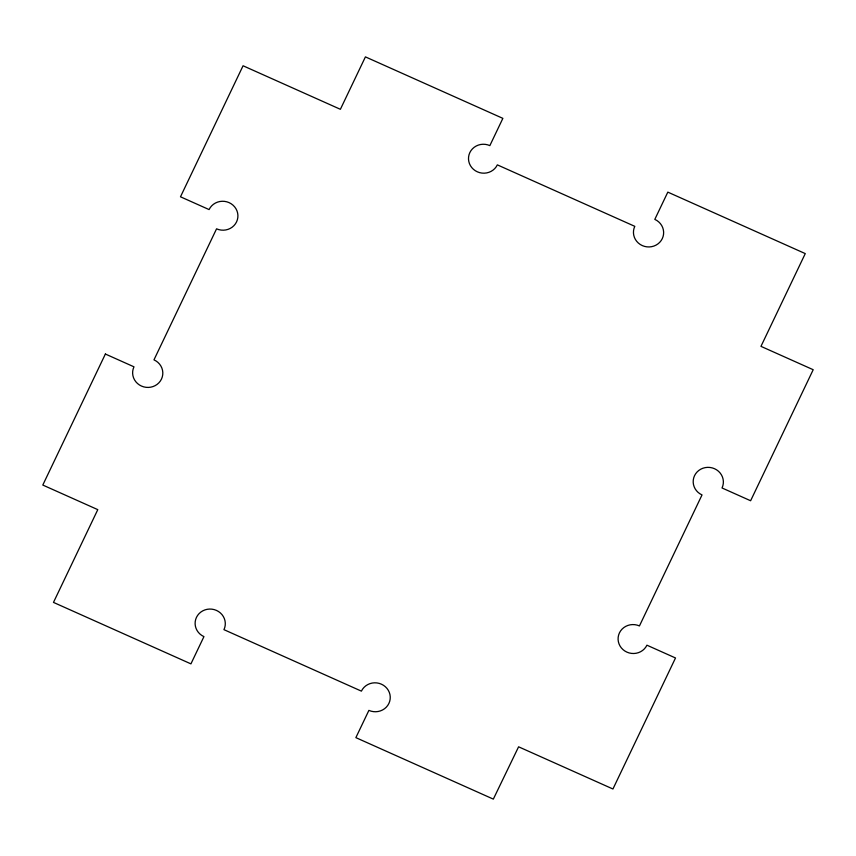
<?xml version="1.0" encoding="UTF-8"?>
<svg xmlns="http://www.w3.org/2000/svg" width="856" height="856" viewBox="0 0 856 856"><rect width="100%" height="100%" fill="white"/><g stroke="black" fill="none" stroke-linecap="round" stroke-linejoin="round"><path stroke-width="1.28" d="M105.384 354.031L42.8 485.052L97.787 509.641L53.479 602.399L190.931 663.871L203.942 636.618A15.119 14.466 7.5 0 1 196.463 617.369A15.119 14.466 7.5 0 1 216.461 610.414A15.119 14.466 7.5 0 1 223.951 629.663L361.403 691.134A15.119 14.466 7.5 0 1 381.412 684.179A15.119 14.466 7.5 0 1 388.902 703.429A15.119 14.466 7.5 0 1 368.893 710.384L355.871 737.637L493.334 799.119L518.597 746.807L612.939 788.997L675.512 657.975L646.922 645.189A15.119 14.466 7.5 0 1 626.924 652.144A15.119 14.466 7.5 0 1 619.434 632.894A15.119 14.466 7.5 0 1 639.443 625.939L702.027 494.918A15.119 14.466 7.5 0 1 694.537 475.669A15.119 14.466 7.5 0 1 714.535 468.714A15.119 14.466 7.5 0 1 722.025 487.963L750.616 500.749L813.2 369.717L760.963 346.359L805.271 253.601L667.819 192.129L654.808 219.382A15.119 14.466 7.5 0 1 662.287 238.631A15.119 14.466 7.5 0 1 642.289 245.586A15.119 14.466 7.5 0 1 634.799 226.337L497.347 164.866A15.119 14.466 7.5 0 1 477.338 171.821A15.119 14.466 7.5 0 1 469.848 152.571A15.119 14.466 7.5 0 1 489.857 145.616L502.868 118.363L365.416 56.881L340.388 109.301L243.061 65.773L180.488 196.794L209.078 209.581A15.119 14.466 7.5 0 1 229.076 202.626A15.119 14.466 7.5 0 1 236.566 221.875A15.119 14.466 7.5 0 1 216.557 228.83L153.973 359.852A15.119 14.466 7.5 0 1 161.463 379.112A15.119 14.466 7.5 0 1 141.465 386.067A15.119 14.466 7.5 0 1 133.975 366.817L105.384 354.031"/></g></svg>
